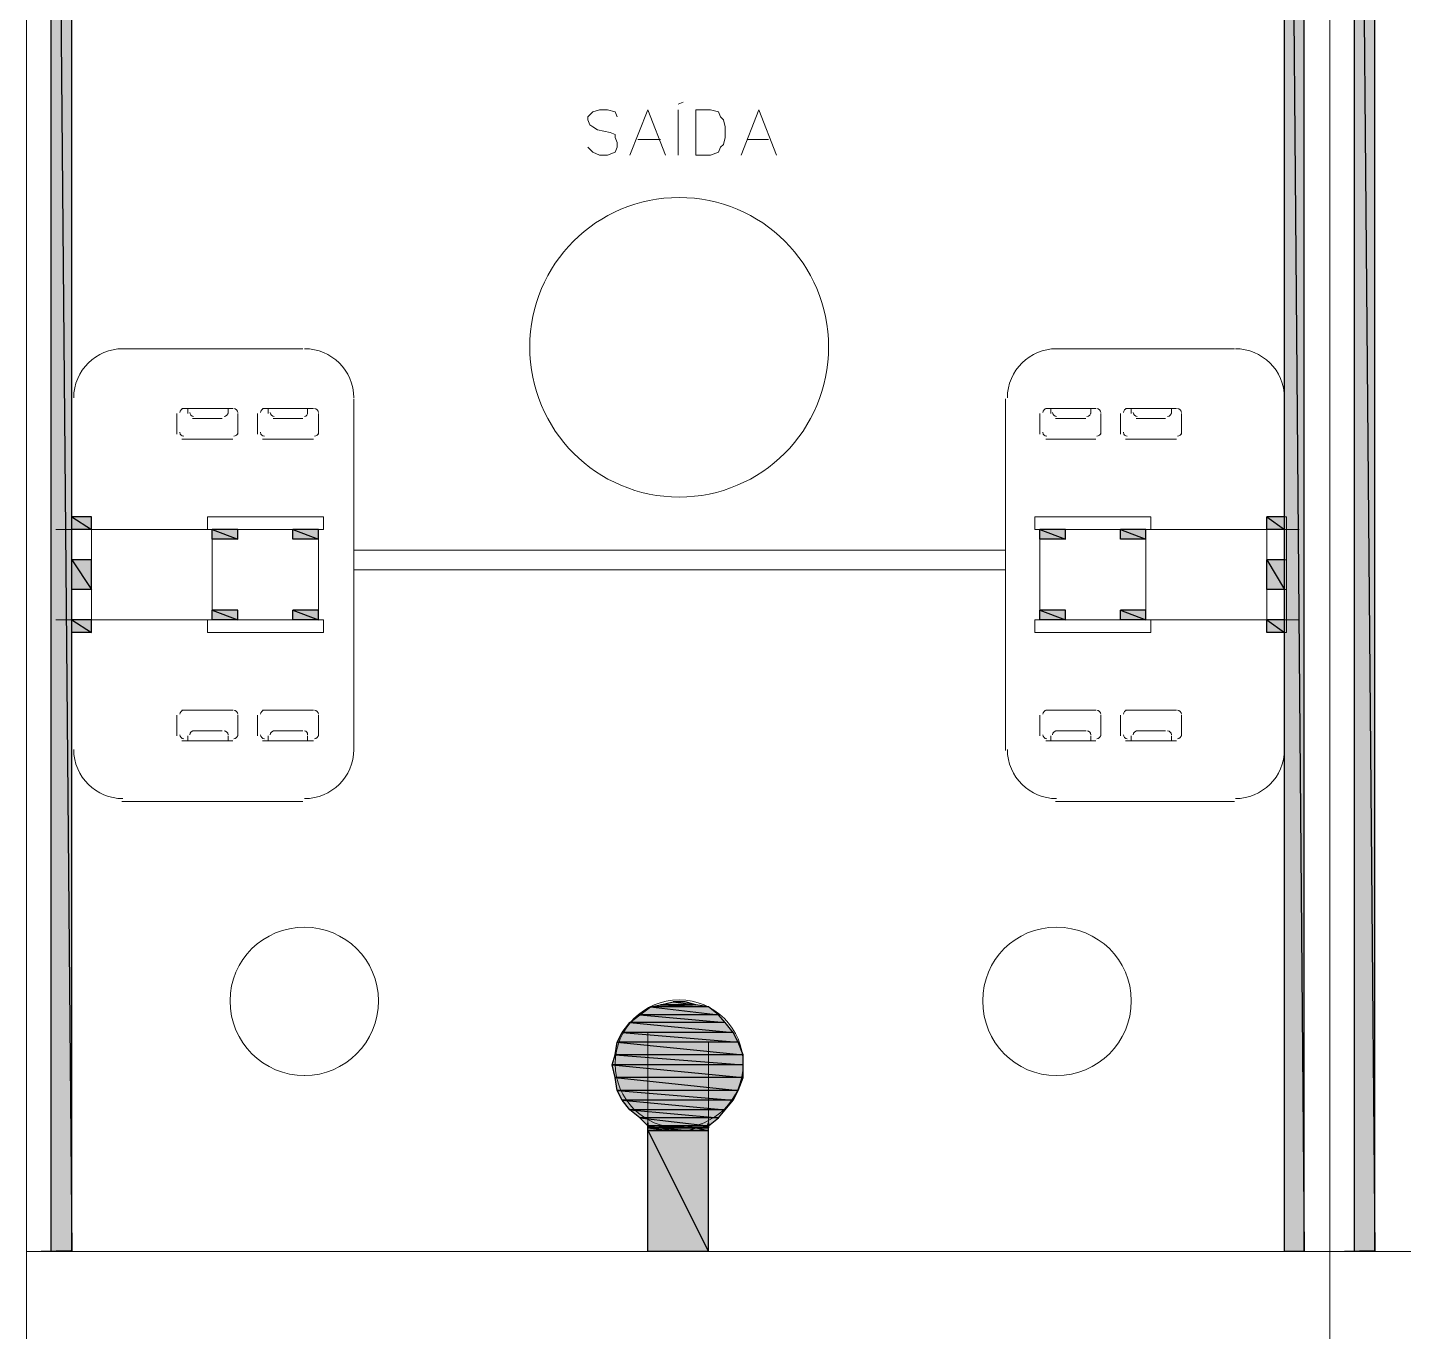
# Model space of a CAD drawing. Header units: millimetres. Extents: x 53 to 176, y -29 to 32.
# Drawn here: x 116.102 to 118.057, y -13.146 to -11.292 of the extents above; entities that cross this region are included whole.
import ezdxf

# ---------------------------------------------------------------- set-up
doc = ezdxf.new("R2010")
doc.units = ezdxf.units.MM
doc.layers.add('15 - Quadro de medição', color=6, linetype='Continuous')

msp = doc.modelspace()

# ---------------------------------------------------------------- hatches: boundary and pattern name
at = {"layer": '15 - Quadro de medição', "true_color": 0x000007}
h = msp.add_hatch(color=7, dxfattribs=at)
h.paths.add_polyline_path([(116.1644, -9.6885), (116.1351, -9.6885), (116.1644, -13.0324)])
h.paths.add_polyline_path([(116.1351, -9.6885), (116.1644, -13.0324), (116.1351, -13.0324)])
h = msp.add_hatch(color=7, dxfattribs=at)
h.paths.add_polyline_path([(117.9159, -9.6885), (117.888, -9.6885), (117.9159, -13.0324)])
h.paths.add_polyline_path([(117.888, -9.6885), (117.9159, -13.0324), (117.888, -13.0324)])
h = msp.add_hatch(color=7, dxfattribs=at)
h.paths.add_polyline_path([(118.0165, -9.6885), (117.9872, -9.6885), (118.0165, -13.0324)])
h.paths.add_polyline_path([(117.9872, -9.6885), (118.0165, -13.0324), (117.9872, -13.0324)])
h = msp.add_hatch(color=7, dxfattribs=at)
h.paths.add_polyline_path([(116.1923, -11.9876), (116.1644, -11.9876), (116.1923, -12.0058)])
h.paths.add_polyline_path([(116.1644, -11.9876), (116.1923, -12.0058), (116.1644, -12.0058)])
h = msp.add_hatch(color=7, dxfattribs=at)
h.paths.add_polyline_path([(116.4004, -12.0058), (116.3641, -12.0058), (116.4004, -12.0197)])
h.paths.add_polyline_path([(116.3641, -12.0058), (116.4004, -12.0197), (116.3641, -12.0197)])
h = msp.add_hatch(color=7, dxfattribs=at)
h.paths.add_polyline_path([(116.515, -12.0058), (116.4787, -12.0058), (116.515, -12.0197)])
h.paths.add_polyline_path([(116.4787, -12.0058), (116.515, -12.0197), (116.4787, -12.0197)])
h = msp.add_hatch(color=7, dxfattribs=at)
h.paths.add_polyline_path([(117.5765, -12.0058), (117.5402, -12.0058), (117.5765, -12.0197)])
h.paths.add_polyline_path([(117.5402, -12.0058), (117.5765, -12.0197), (117.5402, -12.0197)])
h = msp.add_hatch(color=7, dxfattribs=at)
h.paths.add_polyline_path([(117.691, -12.0058), (117.6547, -12.0058), (117.691, -12.0197)])
h.paths.add_polyline_path([(117.6547, -12.0058), (117.691, -12.0197), (117.6547, -12.0197)])
h = msp.add_hatch(color=7, dxfattribs=at)
h.paths.add_polyline_path([(117.888, -11.9876), (117.8628, -11.9876), (117.888, -12.0058)])
h.paths.add_polyline_path([(117.8628, -11.9876), (117.888, -12.0058), (117.8628, -12.0058)])
h = msp.add_hatch(color=7, dxfattribs=at)
h.paths.add_polyline_path([(116.1923, -12.0491), (116.1644, -12.0491), (116.1923, -12.091)])
h.paths.add_polyline_path([(116.1644, -12.0491), (116.1923, -12.091), (116.1644, -12.091)])
h = msp.add_hatch(color=7, dxfattribs=at)
h.paths.add_polyline_path([(117.888, -12.0491), (117.8628, -12.0491), (117.888, -12.091)])
h.paths.add_polyline_path([(117.8628, -12.0491), (117.888, -12.091), (117.8628, -12.091)])
h = msp.add_hatch(color=7, dxfattribs=at)
h.paths.add_polyline_path([(116.4004, -12.1203), (116.3641, -12.1203), (116.4004, -12.1343)])
h.paths.add_polyline_path([(116.3641, -12.1203), (116.4004, -12.1343), (116.3641, -12.1343)])
h = msp.add_hatch(color=7, dxfattribs=at)
h.paths.add_polyline_path([(116.515, -12.1203), (116.4787, -12.1203), (116.515, -12.1343)])
h.paths.add_polyline_path([(116.4787, -12.1203), (116.515, -12.1343), (116.4787, -12.1343)])
h = msp.add_hatch(color=7, dxfattribs=at)
h.paths.add_polyline_path([(117.5765, -12.1203), (117.5402, -12.1203), (117.5765, -12.1343)])
h.paths.add_polyline_path([(117.5402, -12.1203), (117.5765, -12.1343), (117.5402, -12.1343)])
h = msp.add_hatch(color=7, dxfattribs=at)
h.paths.add_polyline_path([(117.691, -12.1203), (117.6547, -12.1203), (117.691, -12.1343)])
h.paths.add_polyline_path([(117.6547, -12.1203), (117.691, -12.1343), (117.6547, -12.1343)])
h = msp.add_hatch(color=7, dxfattribs=at)
h.paths.add_polyline_path([(116.1923, -12.1343), (116.1644, -12.1343), (116.1923, -12.1524)])
h.paths.add_polyline_path([(116.1644, -12.1343), (116.1923, -12.1524), (116.1644, -12.1524)])
h = msp.add_hatch(color=7, dxfattribs=at)
h.paths.add_polyline_path([(117.888, -12.1343), (117.8628, -12.1343), (117.888, -12.1524)])
h.paths.add_polyline_path([(117.8628, -12.1343), (117.888, -12.1524), (117.8628, -12.1524)])
h = msp.add_hatch(color=7, dxfattribs=at)
h.paths.add_polyline_path([(117.0695, -12.6846), (116.9871, -12.6846), (117.0835, -12.6958)])
h.paths.add_polyline_path([(116.9871, -12.6846), (117.0835, -12.6958), (116.9717, -12.6958)])
h = msp.add_hatch(color=7, dxfattribs=at)
h.paths.add_polyline_path([(117.0513, -12.6818), (117.001, -12.6818), (117.0695, -12.6846)])
h.paths.add_polyline_path([(117.001, -12.6818), (117.0695, -12.6846), (116.9871, -12.6846)])
h = msp.add_hatch(color=7, dxfattribs=at)
h.paths.add_polyline_path([(117.036, -12.6776), (117.0192, -12.6776), (117.0513, -12.6818)])
h.paths.add_polyline_path([(117.0192, -12.6776), (117.0513, -12.6818), (117.001, -12.6818)])
h = msp.add_hatch(color=7, dxfattribs=at)
h.paths.add_polyline_path([(117.0932, -12.7069), (116.9577, -12.7069), (117.1044, -12.7209)])
h.paths.add_polyline_path([(116.9577, -12.7069), (117.1044, -12.7209), (116.9466, -12.7209)])
h = msp.add_hatch(color=7, dxfattribs=at)
h.paths.add_polyline_path([(117.0835, -12.6958), (116.9717, -12.6958), (117.0932, -12.7069)])
h.paths.add_polyline_path([(116.9717, -12.6958), (117.0932, -12.7069), (116.9577, -12.7069)])
h = msp.add_hatch(color=7, dxfattribs=at)
h.paths.add_polyline_path([(117.1044, -12.7209), (116.9466, -12.7209), (117.1114, -12.7349)])
h.paths.add_polyline_path([(116.9466, -12.7209), (117.1114, -12.7349), (116.9396, -12.7349)])
h = msp.add_hatch(color=7, dxfattribs=at)
h.paths.add_polyline_path([(117.1114, -12.7349), (116.9396, -12.7349), (117.1184, -12.753)])
h.paths.add_polyline_path([(116.9396, -12.7349), (117.1184, -12.753), (116.9368, -12.753)])
h = msp.add_hatch(color=7, dxfattribs=at)
h.paths.add_polyline_path([(117.1184, -12.753), (116.9368, -12.753), (117.1184, -12.767)])
h.paths.add_polyline_path([(116.9368, -12.753), (117.1184, -12.767), (116.9326, -12.767)])
h = msp.add_hatch(color=7, dxfattribs=at)
h.paths.add_polyline_path([(117.1184, -12.767), (116.9326, -12.767), (117.1184, -12.7851)])
h.paths.add_polyline_path([(116.9326, -12.767), (117.1184, -12.7851), (116.9368, -12.7851)])
h = msp.add_hatch(color=7, dxfattribs=at)
h.paths.add_polyline_path([(117.1184, -12.7851), (116.9368, -12.7851), (117.1114, -12.8033)])
h.paths.add_polyline_path([(116.9368, -12.7851), (117.1114, -12.8033), (116.9396, -12.8033)])
h = msp.add_hatch(color=7, dxfattribs=at)
h.paths.add_polyline_path([(117.1114, -12.8033), (116.9396, -12.8033), (117.1044, -12.8173)])
h.paths.add_polyline_path([(116.9396, -12.8033), (117.1044, -12.8173), (116.9466, -12.8173)])
h = msp.add_hatch(color=7, dxfattribs=at)
h.paths.add_polyline_path([(117.1044, -12.8173), (116.9466, -12.8173), (117.0932, -12.8312)])
h.paths.add_polyline_path([(116.9466, -12.8173), (117.0932, -12.8312), (116.9577, -12.8312)])
h = msp.add_hatch(color=7, dxfattribs=at)
h.paths.add_polyline_path([(117.0932, -12.8312), (116.9577, -12.8312), (117.0835, -12.8424)])
h.paths.add_polyline_path([(116.9577, -12.8312), (117.0835, -12.8424), (116.9717, -12.8424)])
h = msp.add_hatch(color=7, dxfattribs=at)
h.paths.add_polyline_path([(117.0835, -12.8424), (116.9717, -12.8424), (117.0695, -12.8536)])
h.paths.add_polyline_path([(116.9717, -12.8424), (117.0695, -12.8536), (116.9829, -12.8536)])
h = msp.add_hatch(color=7, dxfattribs=at)
h.paths.add_polyline_path([(116.9871, -12.8536), (116.9829, -12.8536), (116.9941, -12.8564)])
h.paths.add_polyline_path([(116.9829, -12.8536), (116.9941, -12.8564), (116.9829, -12.8564)])
h = msp.add_hatch(color=7, dxfattribs=at)
h.paths.add_polyline_path([(117.001, -12.8564), (116.9829, -12.8564)])
h.paths.add_polyline_path([(117.001, -12.8564), (116.9829, -12.8564), (116.9941, -12.8564)])
h = msp.add_hatch(color=7, dxfattribs=at)
h.paths.add_polyline_path([(117.001, -12.8564), (116.9829, -12.8564), (117.015, -12.8606)])
h.paths.add_polyline_path([(116.9829, -12.8564), (117.015, -12.8606), (116.9829, -12.8606)])
h = msp.add_hatch(color=7, dxfattribs=at)
h.paths.add_polyline_path([(117.0192, -12.8606), (116.9829, -12.8606)])
h.paths.add_polyline_path([(117.0192, -12.8606), (116.9829, -12.8606), (117.015, -12.8606)])
h = msp.add_hatch(color=7, dxfattribs=at)
h.paths.add_polyline_path([(117.0695, -12.8606), (116.9829, -12.8606), (117.0695, -13.0324)])
h.paths.add_polyline_path([(116.9829, -12.8606), (117.0695, -13.0324), (116.9829, -13.0324)])
h = msp.add_hatch(color=7, dxfattribs=at)
h.paths.add_polyline_path([(117.0695, -12.8536), (116.9871, -12.8536), (117.0583, -12.8564)])
h.paths.add_polyline_path([(116.9871, -12.8536), (117.0583, -12.8564), (116.9941, -12.8564)])
h = msp.add_hatch(color=7, dxfattribs=at)
h.paths.add_polyline_path([(117.0513, -12.8564), (117.001, -12.8564), (117.0402, -12.8606)])
h.paths.add_polyline_path([(117.001, -12.8564), (117.0402, -12.8606), (117.015, -12.8606)])
h = msp.add_hatch(color=7, dxfattribs=at)
h.paths.add_polyline_path([(117.036, -12.8606), (117.0695, -12.8606), (117.0681, -12.8606)])
h.paths.add_polyline_path([(117.0695, -12.8606), (117.0681, -12.8606), (117.036, -12.8606)])
h = msp.add_hatch(color=7, dxfattribs=at)
h.paths.add_polyline_path([(117.0695, -12.8564), (117.0513, -12.8564), (117.0695, -12.8606)])
h.paths.add_polyline_path([(117.0513, -12.8564), (117.0695, -12.8606), (117.0402, -12.8606)])
h = msp.add_hatch(color=7, dxfattribs=at)
h.paths.add_polyline_path([(117.0513, -12.8564), (117.0695, -12.8564), (117.0681, -12.8564)])
h.paths.add_polyline_path([(117.0695, -12.8564), (117.0681, -12.8564), (117.0513, -12.8564)])
h = msp.add_hatch(color=7, dxfattribs=at)
h.paths.add_polyline_path([(117.0695, -12.8564), (117.0695, -12.8536)])
h.paths.add_polyline_path([(117.0695, -12.8536), (117.0695, -12.8564), (117.0583, -12.8564)])
msp.add_hatch(color=7, dxfattribs=at).paths.add_polyline_path([(117.0695, -12.8494), (117.0695, -12.8536), (117.0681, -12.8536)])

# ---------------------------------------------------------------- linework, layer by layer
at = {"layer": '15 - Quadro de medição', "color": 7, "linetype": 'Continuous', "lineweight": 20, "true_color": 0x000007}
for points in [[(116.1001, -9.3282), (117.9522, -9.3282), (117.9522, -13.0324), (116.1001, -13.0324)], [(117.9522, -9.3282), (119.8071, -9.3282), (119.8071, -13.0324), (117.9522, -13.0324)], [(117.0513, -11.4736), (117.0513, -11.4093), (117.0723, -11.4093), (117.0835, -11.4121), (117.0862, -11.4191), (117.0904, -11.4233), (117.0932, -11.4331), (117.0932, -11.4484), (117.0904, -11.4582), (117.0862, -11.4624), (117.0835, -11.4694), (117.0723, -11.4736)], [(116.1923, -11.9876), (116.1644, -11.9876), (116.1644, -12.1524), (116.1923, -12.1524)], [(116.3641, -12.0197), (116.4004, -12.0197), (116.4004, -12.0058), (116.3641, -12.0058)], [(116.515, -12.0197), (116.4787, -12.0197), (116.4787, -12.0058), (116.515, -12.0058)], [(117.5402, -12.0197), (117.5765, -12.0197), (117.5765, -12.0058), (117.5402, -12.0058)], [(117.691, -12.0197), (117.6547, -12.0197), (117.6547, -12.0058), (117.691, -12.0058)], [(117.8628, -11.9876), (117.8908, -11.9876), (117.8908, -12.1524), (117.8628, -12.1524)], [(116.3641, -12.1203), (116.4004, -12.1203), (116.4004, -12.1343), (116.3641, -12.1343)], [(116.515, -12.1203), (116.4787, -12.1203), (116.4787, -12.1343), (116.515, -12.1343)], [(117.5402, -12.1203), (117.5765, -12.1203), (117.5765, -12.1343), (117.5402, -12.1343)], [(117.691, -12.1203), (117.6547, -12.1203), (117.6547, -12.1343), (117.691, -12.1343)], [(116.1001, -13.0324), (117.9522, -13.0324), (117.9522, -16.7394), (116.1001, -16.7394)], [(117.9522, -13.0324), (119.8071, -13.0324), (119.8071, -16.7394), (117.9522, -16.7394)]]:
    msp.add_lwpolyline(points, close=True, dxfattribs=at)
for points in [[(116.1714, -9.4664), (117.888, -9.4664), (117.888, -13.0324), (116.1644, -13.0324), (116.163, -13.031), (116.1001, -13.0324)], [(116.1644, -13.0324), (116.1644, -9.4748), (116.1644, -9.4748)], [(118.0235, -9.4664), (119.7429, -9.4664), (119.7429, -13.0324), (118.0165, -13.0324), (118.0151, -13.031), (117.9522, -13.0324)], [(118.0165, -13.0324), (118.0165, -9.4748), (118.0165, -9.4748)], [(117.9522, -9.553), (117.9522, -13.0324), (116.1001, -13.0324), (116.1001, -9.553)], [(119.8071, -9.553), (119.8071, -13.0324), (117.9522, -13.0324), (117.9522, -9.553)], [(116.1351, -9.6885), (116.1351, -13.0324), (116.1644, -13.0324), (116.1211, -13.0324)], [(117.888, -13.0324), (117.9159, -13.0324), (117.9159, -9.6885)], [(117.9872, -9.6885), (117.9872, -13.0324), (118.0165, -13.0324), (117.9732, -13.0324)], [(117.0262, -11.401), (117.0332, -11.3982), (117.0332, -11.3982)], [(116.9396, -11.4191), (116.9368, -11.4121), (116.9256, -11.4093), (116.9144, -11.4093), (116.9047, -11.4121), (116.8977, -11.4191), (116.8977, -11.4233), (116.9005, -11.4303), (116.9047, -11.4331), (116.9116, -11.4373), (116.9298, -11.4415), (116.9368, -11.4443), (116.9368, -11.4484), (116.9396, -11.4554), (116.9396, -11.4624), (116.9368, -11.4694), (116.9256, -11.4736), (116.9144, -11.4736), (116.9047, -11.4694), (116.8977, -11.4624)], [(116.9577, -11.4736), (116.9829, -11.4093), (117.008, -11.4736)], [(117.0262, -11.4736), (117.0262, -11.4093), (117.0262, -11.4093)], [(117.1156, -11.4736), (117.1407, -11.4093), (117.1659, -11.4736)], [(116.9689, -11.4512), (117.001, -11.4512), (117.001, -11.4512)], [(117.1254, -11.4512), (117.1547, -11.4512), (117.1547, -11.4512)], [(116.2356, -11.7488), (116.4926, -11.7488), (116.4926, -11.7488)], [(117.8167, -11.7488), (117.5625, -11.7488), (117.5625, -11.7488)], [(116.1644, -12.32), (116.1644, -11.82), (116.1644, -11.82)], [(116.5653, -11.82), (116.5653, -12.0351), (116.5653, -12.32)], [(117.4913, -11.82), (117.4913, -12.0351), (117.4913, -12.32)], [(117.888, -12.32), (117.888, -11.82), (117.888, -11.82)], [(116.3138, -11.8703), (116.3138, -11.8409), (116.3138, -11.8409)], [(116.3208, -11.834), (116.3935, -11.834), (116.3935, -11.834)], [(116.3865, -11.8409), (116.3865, -11.834), (116.3292, -11.834), (116.3292, -11.8409)], [(116.3362, -11.8479), (116.3781, -11.8479), (116.3781, -11.8479)], [(116.4004, -11.8409), (116.4004, -11.8703), (116.4004, -11.8703)], [(116.4284, -11.8409), (116.4284, -11.8703), (116.4284, -11.8703)], [(116.508, -11.834), (116.4354, -11.834), (116.4354, -11.834)], [(116.4437, -11.8409), (116.4437, -11.834), (116.4996, -11.834), (116.4996, -11.8409)], [(116.4926, -11.8479), (116.4507, -11.8479), (116.4507, -11.8479)], [(116.515, -11.8703), (116.515, -11.8409), (116.515, -11.8409)], [(117.5402, -11.8703), (117.5402, -11.8409), (117.5402, -11.8409)], [(117.5486, -11.834), (117.6198, -11.834), (117.6198, -11.834)], [(117.6128, -11.8409), (117.6128, -11.834), (117.5556, -11.834), (117.5556, -11.8409)], [(117.5625, -11.8479), (117.6058, -11.8479), (117.6058, -11.8479)], [(117.6268, -11.8409), (117.6268, -11.8703), (117.6268, -11.8703)], [(117.6547, -11.8409), (117.6547, -11.8703), (117.6547, -11.8703)], [(117.7343, -11.834), (117.6617, -11.834), (117.6617, -11.834)], [(117.6701, -11.8409), (117.6701, -11.834), (117.7274, -11.834), (117.7274, -11.8409)], [(117.719, -11.8479), (117.6771, -11.8479), (117.6771, -11.8479)], [(117.7413, -11.8703), (117.7413, -11.8409), (117.7413, -11.8409)], [(116.3935, -11.8773), (116.3208, -11.8773), (116.3208, -11.8773)], [(116.4354, -11.8773), (116.508, -11.8773), (116.508, -11.8773)], [(117.6198, -11.8773), (117.5486, -11.8773), (117.5486, -11.8773)], [(117.6617, -11.8773), (117.7343, -11.8773), (117.7343, -11.8773)], [(116.142, -12.0058), (116.515, -12.0058), (116.515, -12.1343)], [(116.515, -12.0058), (116.522, -12.0058), (116.522, -11.9876), (116.3571, -11.9876), (116.3571, -12.0058)], [(116.3641, -12.0058), (116.3641, -12.1343), (116.3641, -12.1343)], [(117.5402, -12.0058), (117.5332, -12.0058), (117.5332, -11.9876), (117.698, -11.9876), (117.698, -12.0058)], [(117.9089, -12.0058), (117.5402, -12.0058), (117.5402, -12.1343)], [(117.691, -12.0058), (117.691, -12.1343), (117.691, -12.1343)], [(116.5653, -12.0351), (117.4913, -12.0351), (117.4913, -12.0351)], [(116.1923, -12.0491), (116.1644, -12.0491), (116.1644, -12.0491)], [(116.5653, -12.063), (117.4913, -12.063), (117.4913, -12.063)], [(117.8628, -12.0491), (117.8908, -12.0491), (117.8908, -12.0491)], [(116.1923, -12.091), (116.1644, -12.091), (116.1644, -12.091)], [(117.8628, -12.091), (117.8908, -12.091), (117.8908, -12.091)], [(116.142, -12.1343), (116.515, -12.1343), (116.515, -12.1343)], [(116.515, -12.1343), (116.522, -12.1343), (116.522, -12.1524), (116.3571, -12.1524), (116.3571, -12.1343)], [(117.5402, -12.1343), (117.5332, -12.1343), (117.5332, -12.1524), (117.698, -12.1524), (117.698, -12.1343)], [(117.9089, -12.1343), (117.5402, -12.1343), (117.5402, -12.1343)], [(116.3138, -12.2697), (116.3138, -12.2991), (116.3138, -12.2991)], [(116.3935, -12.2628), (116.3208, -12.2628), (116.3208, -12.2628)], [(116.4004, -12.2991), (116.4004, -12.2697), (116.4004, -12.2697)], [(116.4284, -12.2991), (116.4284, -12.2697), (116.4284, -12.2697)], [(116.4354, -12.2628), (116.508, -12.2628), (116.508, -12.2628)], [(116.515, -12.2697), (116.515, -12.2991), (116.515, -12.2991)], [(117.5402, -12.2697), (117.5402, -12.2991), (117.5402, -12.2991)], [(117.6198, -12.2628), (117.5486, -12.2628), (117.5486, -12.2628)], [(117.6268, -12.2991), (117.6268, -12.2697), (117.6268, -12.2697)], [(117.6547, -12.2991), (117.6547, -12.2697), (117.6547, -12.2697)], [(117.6617, -12.2628), (117.7343, -12.2628), (117.7343, -12.2628)], [(117.7413, -12.2697), (117.7413, -12.2991), (117.7413, -12.2991)], [(116.3865, -12.2991), (116.3865, -12.3061), (116.3292, -12.3061), (116.3292, -12.2991)], [(116.3362, -12.2921), (116.3781, -12.2921), (116.3781, -12.2921)], [(116.4437, -12.2991), (116.4437, -12.3061), (116.4996, -12.3061), (116.4996, -12.2991)], [(116.4926, -12.2921), (116.4507, -12.2921), (116.4507, -12.2921)], [(117.6128, -12.2991), (117.6128, -12.3061), (117.5556, -12.3061), (117.5556, -12.2991)], [(117.5625, -12.2921), (117.6058, -12.2921), (117.6058, -12.2921)], [(117.6701, -12.2991), (117.6701, -12.3061), (117.7274, -12.3061), (117.7274, -12.2991)], [(117.719, -12.2921), (117.6771, -12.2921), (117.6771, -12.2921)], [(116.3208, -12.3061), (116.3935, -12.3061), (116.3935, -12.3061)], [(116.508, -12.3061), (116.4354, -12.3061), (116.4354, -12.3061)], [(117.5486, -12.3061), (117.6198, -12.3061), (117.6198, -12.3061)], [(117.7343, -12.3061), (117.6617, -12.3061), (117.6617, -12.3061)], [(116.4926, -12.3927), (116.2356, -12.3927), (116.2356, -12.3927)], [(117.5625, -12.3927), (117.8167, -12.3927), (117.8167, -12.3927)], [(116.9829, -13.0324), (116.9829, -12.7209), (116.9829, -12.7209)], [(117.0695, -13.0324), (117.0695, -12.7349), (117.0695, -12.7349)]]:
    msp.add_lwpolyline(points, dxfattribs=at)
at = {"layer": '15 - Quadro de medição', "color": 7, "linetype": 'Continuous', "lineweight": -2, "true_color": 0x000007}
for points in [[(116.1644, -9.6885), (116.1351, -9.6885), (116.1644, -13.0324)], [(116.1351, -9.6885), (116.1644, -13.0324), (116.1351, -13.0324)], [(117.9159, -9.6885), (117.888, -9.6885), (117.9159, -13.0324)], [(117.888, -9.6885), (117.9159, -13.0324), (117.888, -13.0324)], [(118.0165, -9.6885), (117.9872, -9.6885), (118.0165, -13.0324)], [(117.9872, -9.6885), (118.0165, -13.0324), (117.9872, -13.0324)], [(116.1923, -11.9876), (116.1644, -11.9876), (116.1923, -12.0058)], [(116.1644, -11.9876), (116.1923, -12.0058), (116.1644, -12.0058)], [(116.4004, -12.0058), (116.3641, -12.0058), (116.4004, -12.0197)], [(116.3641, -12.0058), (116.4004, -12.0197), (116.3641, -12.0197)], [(116.515, -12.0058), (116.4787, -12.0058), (116.515, -12.0197)], [(116.4787, -12.0058), (116.515, -12.0197), (116.4787, -12.0197)], [(117.5765, -12.0058), (117.5402, -12.0058), (117.5765, -12.0197)], [(117.5402, -12.0058), (117.5765, -12.0197), (117.5402, -12.0197)], [(117.691, -12.0058), (117.6547, -12.0058), (117.691, -12.0197)], [(117.6547, -12.0058), (117.691, -12.0197), (117.6547, -12.0197)], [(117.888, -11.9876), (117.8628, -11.9876), (117.888, -12.0058)], [(117.8628, -11.9876), (117.888, -12.0058), (117.8628, -12.0058)], [(116.1923, -12.0491), (116.1644, -12.0491), (116.1923, -12.091)], [(116.1644, -12.0491), (116.1923, -12.091), (116.1644, -12.091)], [(117.888, -12.0491), (117.8628, -12.0491), (117.888, -12.091)], [(117.8628, -12.0491), (117.888, -12.091), (117.8628, -12.091)], [(116.4004, -12.1203), (116.3641, -12.1203), (116.4004, -12.1343)], [(116.3641, -12.1203), (116.4004, -12.1343), (116.3641, -12.1343)], [(116.515, -12.1203), (116.4787, -12.1203), (116.515, -12.1343)], [(116.4787, -12.1203), (116.515, -12.1343), (116.4787, -12.1343)], [(117.5765, -12.1203), (117.5402, -12.1203), (117.5765, -12.1343)], [(117.5402, -12.1203), (117.5765, -12.1343), (117.5402, -12.1343)], [(117.691, -12.1203), (117.6547, -12.1203), (117.691, -12.1343)], [(117.6547, -12.1203), (117.691, -12.1343), (117.6547, -12.1343)], [(116.1923, -12.1343), (116.1644, -12.1343), (116.1923, -12.1524)], [(116.1644, -12.1343), (116.1923, -12.1524), (116.1644, -12.1524)], [(117.888, -12.1343), (117.8628, -12.1343), (117.888, -12.1524)], [(117.8628, -12.1343), (117.888, -12.1524), (117.8628, -12.1524)], [(116.9871, -12.6846), (117.0835, -12.6958), (116.9717, -12.6958)], [(117.001, -12.6818), (117.0695, -12.6846), (116.9871, -12.6846)], [(117.0695, -12.6846), (116.9871, -12.6846), (117.0835, -12.6958)], [(117.0192, -12.6776), (117.0513, -12.6818), (117.001, -12.6818)], [(117.0513, -12.6818), (117.001, -12.6818), (117.0695, -12.6846)], [(117.036, -12.6776), (117.0192, -12.6776), (117.0513, -12.6818)], [(116.9577, -12.7069), (117.1044, -12.7209), (116.9466, -12.7209)], [(116.9717, -12.6958), (117.0932, -12.7069), (116.9577, -12.7069)], [(117.0932, -12.7069), (116.9577, -12.7069), (117.1044, -12.7209)], [(117.0835, -12.6958), (116.9717, -12.6958), (117.0932, -12.7069)], [(116.9466, -12.7209), (117.1114, -12.7349), (116.9396, -12.7349)], [(117.1044, -12.7209), (116.9466, -12.7209), (117.1114, -12.7349)], [(116.9396, -12.7349), (117.1184, -12.753), (116.9368, -12.753)], [(117.1114, -12.7349), (116.9396, -12.7349), (117.1184, -12.753)], [(116.9368, -12.753), (117.1184, -12.767), (116.9326, -12.767)], [(117.1184, -12.767), (116.9326, -12.767), (117.1184, -12.7851)], [(116.9326, -12.767), (117.1184, -12.7851), (116.9368, -12.7851)], [(117.1184, -12.753), (116.9368, -12.753), (117.1184, -12.767)], [(117.1184, -12.7851), (116.9368, -12.7851), (117.1114, -12.8033)], [(116.9368, -12.7851), (117.1114, -12.8033), (116.9396, -12.8033)], [(117.1114, -12.8033), (116.9396, -12.8033), (117.1044, -12.8173)], [(116.9396, -12.8033), (117.1044, -12.8173), (116.9466, -12.8173)], [(117.1044, -12.8173), (116.9466, -12.8173), (117.0932, -12.8312)], [(116.9466, -12.8173), (117.0932, -12.8312), (116.9577, -12.8312)], [(117.0932, -12.8312), (116.9577, -12.8312), (117.0835, -12.8424)], [(116.9577, -12.8312), (117.0835, -12.8424), (116.9717, -12.8424)], [(117.0835, -12.8424), (116.9717, -12.8424), (117.0695, -12.8536)], [(116.9717, -12.8424), (117.0695, -12.8536), (116.9829, -12.8536)], [(116.9829, -12.8494), (116.9829, -12.8536), (116.9829, -12.8536)], [(117.0695, -12.8536), (116.9829, -12.8536)], [(116.9829, -12.8536), (117.0695, -12.8536), (116.9871, -12.8536)], [(116.9829, -12.8536), (116.9871, -12.8536), (116.9871, -12.8536)], [(116.9871, -12.8536), (116.9871, -12.8536), (116.9829, -12.8536)], [(116.9871, -12.8536), (116.9829, -12.8536), (116.9941, -12.8564)], [(116.9829, -12.8536), (116.9941, -12.8564), (116.9829, -12.8564)], [(117.001, -12.8564), (117.001, -12.8564), (116.9829, -12.8564)], [(117.001, -12.8564), (116.9829, -12.8564), (116.9941, -12.8564)], [(116.9829, -12.8564), (117.001, -12.8564), (117.001, -12.8564)], [(117.001, -12.8564), (117.001, -12.8564), (116.9829, -12.8564)], [(116.9829, -12.8564), (117.001, -12.8564), (117.001, -12.8564)], [(117.001, -12.8564), (117.001, -12.8564), (116.9829, -12.8564)], [(117.001, -12.8564), (116.9829, -12.8564), (117.015, -12.8606)], [(116.9829, -12.8564), (117.015, -12.8606), (116.9829, -12.8606)], [(117.0192, -12.8606), (117.0192, -12.8606), (116.9829, -12.8606)], [(117.0192, -12.8606), (116.9829, -12.8606), (117.015, -12.8606)], [(116.9829, -12.8606), (117.0192, -12.8606), (117.0192, -12.8606)], [(117.0192, -12.8606), (117.0192, -12.8606), (116.9829, -12.8606)], [(117.0695, -12.8606), (116.9829, -12.8606), (117.0695, -13.0324)], [(116.9829, -12.8606), (117.0695, -13.0324), (116.9829, -13.0324)], [(117.0695, -12.8536), (116.9871, -12.8536), (117.0583, -12.8564)], [(116.9871, -12.8536), (117.0583, -12.8564), (116.9941, -12.8564)], [(117.0583, -12.8564), (116.9941, -12.8564), (117.0513, -12.8564)], [(116.9941, -12.8564), (117.0513, -12.8564), (117.001, -12.8564)], [(117.001, -12.8564), (117.0513, -12.8564), (117.0513, -12.8564)], [(117.0513, -12.8564), (117.0513, -12.8564), (117.001, -12.8564)], [(117.0513, -12.8564), (117.001, -12.8564), (117.0402, -12.8606)], [(117.001, -12.8564), (117.0402, -12.8606), (117.015, -12.8606)], [(117.0402, -12.8606), (117.015, -12.8606), (117.036, -12.8606)], [(117.015, -12.8606), (117.036, -12.8606), (117.0192, -12.8606)], [(117.0402, -12.8606), (117.0695, -12.8606), (117.036, -12.8606)], [(117.036, -12.8606), (117.0695, -12.8606), (117.0681, -12.8606)], [(117.0695, -12.8606), (117.0681, -12.8606), (117.036, -12.8606)], [(117.0513, -12.8564), (117.0695, -12.8606), (117.0402, -12.8606)], [(117.0695, -12.8606), (117.0402, -12.8606)], [(117.0541, -12.8564), (117.0695, -12.8564), (117.0513, -12.8564)], [(117.0513, -12.8564), (117.0695, -12.8564), (117.0681, -12.8564)], [(117.0695, -12.8564), (117.0681, -12.8564), (117.0513, -12.8564)], [(117.0695, -12.8564), (117.0513, -12.8564), (117.0695, -12.8606)], [(117.0583, -12.8564), (117.0695, -12.8564), (117.0541, -12.8564)], [(117.0695, -12.8564), (117.0541, -12.8564)], [(117.0695, -12.8536), (117.0695, -12.8564), (117.0583, -12.8564)], [(117.0695, -12.8564), (117.0583, -12.8564)], [(117.0695, -12.8494), (117.0695, -12.8536), (117.0681, -12.8536)], [(117.0695, -12.8536), (117.0681, -12.8536), (117.0681, -12.8536)], [(117.0695, -12.8536), (117.0681, -12.8536), (117.0681, -12.8536)], [(117.0695, -12.8564), (117.0695, -12.8536)]]:
    msp.add_lwpolyline(points, close=True, dxfattribs=at)
at = {"layer": '15 - Quadro de medição', "color": 7, "linetype": 'Continuous', "lineweight": 20, "true_color": 0x000007}
for points in [[(117.2399, -11.746), (117.2399, -11.6286), (117.1449, -11.5337), (117.0276, -11.5337), (117.0276, -11.5337), (116.9103, -11.5337), (116.8153, -11.6286), (116.8153, -11.746), (116.8153, -11.746), (116.8153, -11.8647), (116.9103, -11.9597), (117.0276, -11.9597), (117.0276, -11.9597), (117.1449, -11.9597), (117.2399, -11.8647), (117.2399, -11.746)], [(116.6002, -12.6762), (116.6002, -12.6175), (116.5527, -12.5714), (116.4954, -12.5714), (116.4954, -12.5714), (116.4368, -12.5714), (116.3893, -12.6175), (116.3893, -12.6762), (116.3893, -12.6762), (116.3893, -12.7349), (116.4368, -12.7824), (116.4954, -12.7824), (116.4954, -12.7824), (116.5527, -12.7824), (116.6002, -12.7349), (116.6002, -12.6762)], [(117.6701, -12.6762), (117.6701, -12.6175), (117.6226, -12.5714), (117.5639, -12.5714), (117.5639, -12.5714), (117.5053, -12.5714), (117.4592, -12.6175), (117.4592, -12.6762), (117.4592, -12.6762), (117.4592, -12.7349), (117.5053, -12.7824), (117.5639, -12.7824), (117.5639, -12.7824), (117.6226, -12.7824), (117.6701, -12.7349), (117.6701, -12.6762)], [(117.1184, -12.7656), (117.1184, -12.7153), (117.0779, -12.6748), (117.0276, -12.6748), (117.0276, -12.6748), (116.9773, -12.6748), (116.9368, -12.7153), (116.9368, -12.7656), (116.9368, -12.7656), (116.9368, -12.8159), (116.9773, -12.8564), (117.0276, -12.8564), (117.0276, -12.8564), (117.0779, -12.8564), (117.1184, -12.8159), (117.1184, -12.7656)]]:
    msp.add_open_spline(points, degree=3, knots=[0, 0, 0, 0, 0.0625, 0.0625, 0.0625, 0.062501, 0.125, 0.125, 0.125, 0.125001, 0.1875, 0.1875, 0.1875, 0.187501, 1, 1, 1, 1], dxfattribs=at)
for points in [[(116.237, -11.7488), (116.1993, -11.7488), (116.1672, -11.7795), (116.1672, -11.8186)], [(116.5653, -11.8186), (116.5653, -11.7795), (116.5331, -11.7488), (116.4954, -11.7488)], [(117.5639, -11.7488), (117.5262, -11.7488), (117.4941, -11.7795), (117.4941, -11.8186)], [(117.888, -11.8186), (117.888, -11.7795), (117.8559, -11.7488), (117.8181, -11.7488)], [(116.3236, -11.834), (116.3208, -11.834), (116.318, -11.8367), (116.318, -11.8395)], [(116.332, -11.8395), (116.332, -11.8423), (116.3348, -11.8451), (116.3376, -11.8451)], [(116.3809, -11.8451), (116.3837, -11.8451), (116.3865, -11.8423), (116.3865, -11.8395)], [(116.4004, -11.8395), (116.4004, -11.8367), (116.3976, -11.834), (116.3948, -11.834)], [(116.4381, -11.834), (116.4354, -11.834), (116.4326, -11.8367), (116.4326, -11.8395)], [(116.4465, -11.8395), (116.4465, -11.8423), (116.4493, -11.8451), (116.4521, -11.8451)], [(116.4954, -11.8451), (116.4982, -11.8451), (116.4996, -11.8423), (116.4996, -11.8395)], [(116.515, -11.8395), (116.515, -11.8367), (116.5122, -11.834), (116.5094, -11.834)], [(117.55, -11.834), (117.5472, -11.834), (117.5444, -11.8367), (117.5444, -11.8395)], [(117.5583, -11.8395), (117.5583, -11.8423), (117.5611, -11.8451), (117.5639, -11.8451)], [(117.6072, -11.8451), (117.61, -11.8451), (117.6128, -11.8423), (117.6128, -11.8395)], [(117.6268, -11.8395), (117.6268, -11.8367), (117.624, -11.834), (117.6212, -11.834)], [(117.6645, -11.834), (117.6617, -11.834), (117.6589, -11.8367), (117.6589, -11.8395)], [(117.6729, -11.8395), (117.6729, -11.8423), (117.6757, -11.8451), (117.6785, -11.8451)], [(117.7218, -11.8451), (117.7246, -11.8451), (117.7274, -11.8423), (117.7274, -11.8395)], [(117.7413, -11.8395), (117.7413, -11.8367), (117.7385, -11.834), (117.7357, -11.834)], [(116.318, -11.8675), (116.318, -11.8717), (116.3208, -11.8731), (116.3236, -11.8731)], [(116.3948, -11.8731), (116.3976, -11.8731), (116.4004, -11.8717), (116.4004, -11.8675)], [(116.4326, -11.8675), (116.4326, -11.8717), (116.4354, -11.8731), (116.4381, -11.8731)], [(116.5094, -11.8731), (116.5122, -11.8731), (116.515, -11.8717), (116.515, -11.8675)], [(117.5444, -11.8675), (117.5444, -11.8717), (117.5472, -11.8731), (117.55, -11.8731)], [(117.6212, -11.8731), (117.624, -11.8731), (117.6268, -11.8717), (117.6268, -11.8675)], [(117.6589, -11.8675), (117.6589, -11.8717), (117.6617, -11.8731), (117.6645, -11.8731)], [(117.7357, -11.8731), (117.7385, -11.8731), (117.7413, -11.8717), (117.7413, -11.8675)], [(116.3236, -12.2628), (116.3208, -12.2628), (116.318, -12.2656), (116.318, -12.2683)], [(116.4004, -12.2683), (116.4004, -12.2656), (116.3976, -12.2628), (116.3948, -12.2628)], [(116.4381, -12.2628), (116.4354, -12.2628), (116.4326, -12.2656), (116.4326, -12.2683)], [(116.515, -12.2683), (116.515, -12.2656), (116.5122, -12.2628), (116.5094, -12.2628)], [(117.55, -12.2628), (117.5472, -12.2628), (117.5444, -12.2656), (117.5444, -12.2683)], [(117.6268, -12.2683), (117.6268, -12.2656), (117.624, -12.2628), (117.6212, -12.2628)], [(117.6645, -12.2628), (117.6617, -12.2628), (117.6589, -12.2656), (117.6589, -12.2683)], [(117.7413, -12.2683), (117.7413, -12.2656), (117.7385, -12.2628), (117.7357, -12.2628)], [(116.318, -12.2977), (116.318, -12.3005), (116.3208, -12.3033), (116.3236, -12.3033)], [(116.3376, -12.2921), (116.3348, -12.2921), (116.332, -12.2949), (116.332, -12.2977)], [(116.3865, -12.2977), (116.3865, -12.2949), (116.3837, -12.2921), (116.3809, -12.2921)], [(116.3948, -12.3033), (116.3976, -12.3033), (116.4004, -12.3005), (116.4004, -12.2977)], [(116.4326, -12.2977), (116.4326, -12.3005), (116.4354, -12.3033), (116.4381, -12.3033)], [(116.4521, -12.2921), (116.4493, -12.2921), (116.4465, -12.2949), (116.4465, -12.2977)], [(116.4996, -12.2977), (116.4996, -12.2949), (116.4982, -12.2921), (116.4954, -12.2921)], [(116.5094, -12.3033), (116.5122, -12.3033), (116.515, -12.3005), (116.515, -12.2977)], [(117.5444, -12.2977), (117.5444, -12.3005), (117.5472, -12.3033), (117.55, -12.3033)], [(117.5639, -12.2921), (117.5611, -12.2921), (117.5583, -12.2949), (117.5583, -12.2977)], [(117.6128, -12.2977), (117.6128, -12.2949), (117.61, -12.2921), (117.6072, -12.2921)], [(117.6212, -12.3033), (117.624, -12.3033), (117.6268, -12.3005), (117.6268, -12.2977)], [(117.6589, -12.2977), (117.6589, -12.3005), (117.6617, -12.3033), (117.6645, -12.3033)], [(117.6785, -12.2921), (117.6757, -12.2921), (117.6729, -12.2949), (117.6729, -12.2977)], [(117.7274, -12.2977), (117.7274, -12.2949), (117.7246, -12.2921), (117.7218, -12.2921)], [(117.7357, -12.3033), (117.7385, -12.3033), (117.7413, -12.3005), (117.7413, -12.2977)], [(116.1672, -12.3186), (116.1672, -12.3577), (116.1993, -12.3885), (116.237, -12.3885)], [(116.4954, -12.3885), (116.5331, -12.3885), (116.5653, -12.3577), (116.5653, -12.3186)], [(117.4941, -12.3186), (117.4941, -12.3577), (117.5262, -12.3885), (117.5639, -12.3885)], [(117.8181, -12.3885), (117.8559, -12.3885), (117.888, -12.3577), (117.888, -12.3186)]]:
    msp.add_open_spline(points, degree=3, dxfattribs=at)

doc.saveas('drawing.dxf')
